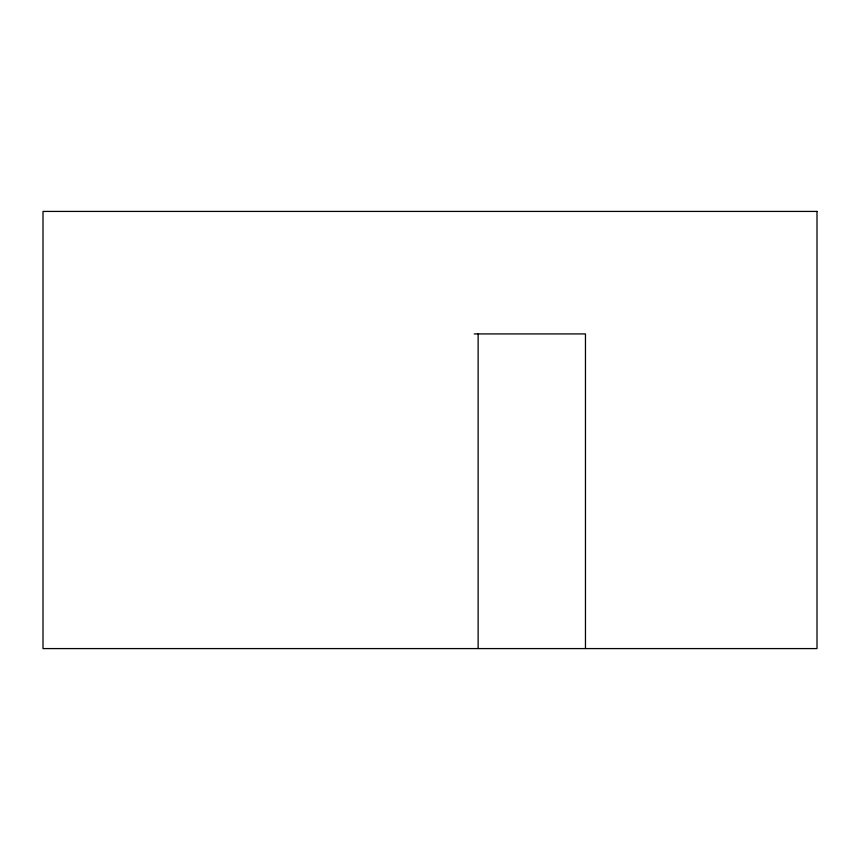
<?xml version="1.0" encoding="UTF-8"?>
<svg xmlns="http://www.w3.org/2000/svg" width="860" height="860" viewBox="0 0 860 860"><rect width="100%" height="100%" fill="white"/><g stroke="black" fill="none" stroke-linecap="round" stroke-linejoin="round"><path stroke-width="1.29" d="M474.225 333.927L585.466 333.927L585.466 648.58M478.128 333.927L478.128 648.58M817 211.42L43 211.42L43 648.58L817 648.58L817 211.42"/></g></svg>
